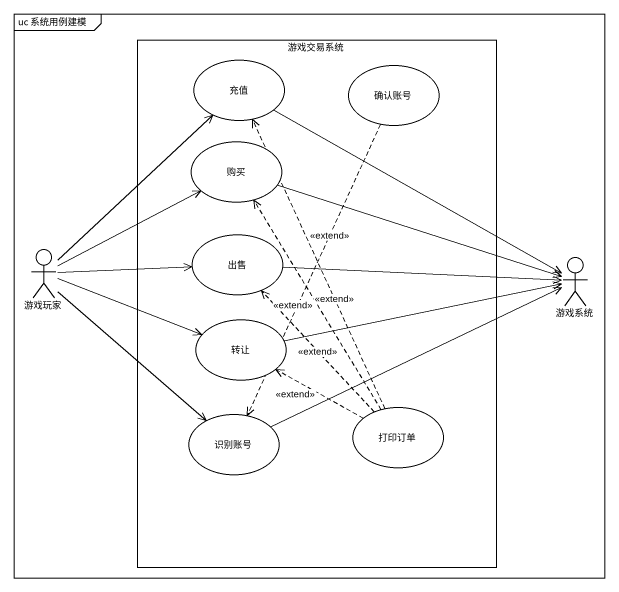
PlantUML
@startuml
mainframe uc 系统用例建模
rectangle 游戏交易系统 {
  usecase 充值
  usecase 确认账号
  usecase 购买
  usecase 出售
  usecase 转让
  usecase 识别账号
  usecase 打印订单
}
actor 游戏玩家
actor 游戏系统
充值 --> 游戏系统
确认账号 ..> 识别账号 : <<extend>>
购买 -right-> 游戏系统
游戏玩家 -up-> 充值
游戏玩家 -up-> 购买
游戏玩家 -right-> 出售
游戏玩家 -right-> 转让
游戏玩家 --> 识别账号
出售 -right-> 游戏系统
转让 -right-> 游戏系统
识别账号 -right-> 游戏系统
打印订单 .up.> 充值 : <<extend>>
打印订单 .up.> 购买 : <<extend>>
打印订单 .up.> 出售 : <<extend>>
打印订单 .left.> 转让 : <<extend>>
@enduml
